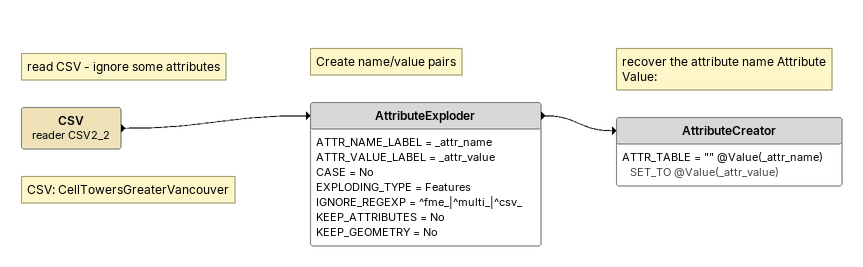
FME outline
Note: read CSV - ignore some attributes
Note: CSV: CellTowersGreaterVancouver
CSV (reader CSV2_2)
    -> AttributeExploder
Note: Create name/value pairs
AttributeExploder
    ATTR_NAME_LABEL = _attr_name
    ATTR_VALUE_LABEL = _attr_value
    CASE = No
    EXPLODING_TYPE = Features
    IGNORE_REGEXP = ^fme_|^multi_|^csv_
    KEEP_ATTRIBUTES = No
    KEEP_GEOMETRY = No
    -> AttributeCreator
Note: recover the attribute name Attribute Value:
AttributeCreator
    ATTR_TABLE = "" @Value(_attr_name) SET_TO @Value(_attr_value)
